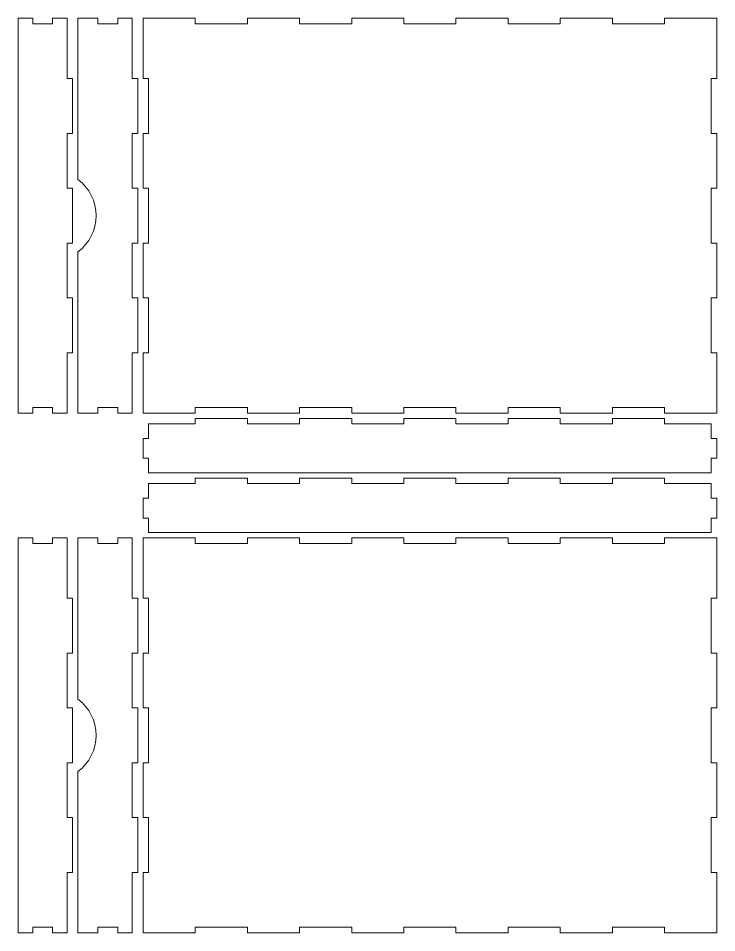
# Model space of a CAD drawing. Header units: millimetres. Extents: x -905 to 905, y -429 to 429.
# Drawn here: x 130 to 516, y -76 to 429 of the extents above; entities that cross this region are included whole.
import ezdxf

# ---------------------------------------------------------------- set-up
doc = ezdxf.new("R2010")
doc.units = ezdxf.units.MM
doc.header["$MEASUREMENT"] = 0
doc.layers.add('Camada 1', color=7, linetype='Continuous')

msp = doc.modelspace()

# ---------------------------------------------------------------- linework, layer by layer
at = {"layer": 'Camada 1', "color": 250, "lineweight": 20}
for points, knots in [([(130, 429), (130, 351.6512), (130, 288.3488), (130, 211), (130, 211), (130, 211), (138, 211), (138, 211), (138, 211), (138, 211), (138, 214), (138, 214), (138, 214), (138, 214), (149, 214), (149, 214), (149, 214), (149, 214), (149, 211), (149, 211), (149, 211), (149, 211), (157, 211), (157, 211), (157, 211), (157, 211), (157, 244.2857), (157, 244.2857), (157, 244.2857), (157, 244.2857), (160, 244.2857), (160, 244.2857), (160, 244.2857), (160, 244.2857), (160, 274.5714), (160, 274.5714), (160, 274.5714), (160, 274.5714), (157, 274.5714), (157, 274.5714), (157, 274.5714), (157, 274.5714), (157, 304.8571), (157, 304.8571), (157, 304.8571), (157, 304.8571), (160, 304.8571), (160, 304.8571), (160, 304.8571), (160, 304.8571), (160, 335.1429), (160, 335.1429), (160, 335.1429), (160, 335.1429), (157, 335.1429), (157, 335.1429), (157, 335.1429), (157, 335.1429), (157, 365.4286), (157, 365.4286), (157, 365.4286), (157, 365.4286), (160, 365.4286), (160, 365.4286), (160, 365.4286), (160, 365.4286), (160, 395.7143), (160, 395.7143), (160, 395.7143), (160, 395.7143), (157, 395.7143), (157, 395.7143), (157, 395.7143), (157, 395.7143), (157, 429), (157, 429), (157, 429), (157, 429), (149, 429), (149, 429), (149, 429), (149, 429), (149, 426), (149, 426), (149, 426), (149, 426), (138, 426), (138, 426), (138, 426), (138, 426), (138, 429), (138, 429), (138, 429), (138, 429), (130, 429), (130, 429)], [0, 0, 0, 0, 0.04, 0.04, 0.04, 0.04, 0.08, 0.08, 0.08, 0.08, 0.12, 0.12, 0.12, 0.12, 0.16, 0.16, 0.16, 0.16, 0.2, 0.2, 0.2, 0.2, 0.24, 0.24, 0.24, 0.24, 0.28, 0.28, 0.28, 0.28, 0.32, 0.32, 0.32, 0.32, 0.36, 0.36, 0.36, 0.36, 0.4, 0.4, 0.4, 0.4, 0.44, 0.44, 0.44, 0.44, 0.48, 0.48, 0.48, 0.48, 0.52, 0.52, 0.52, 0.52, 0.56, 0.56, 0.56, 0.56, 0.6, 0.6, 0.6, 0.6, 0.64, 0.64, 0.64, 0.64, 0.68, 0.68, 0.68, 0.68, 0.72, 0.72, 0.72, 0.72, 0.76, 0.76, 0.76, 0.76, 0.8, 0.8, 0.8, 0.8, 0.84, 0.84, 0.84, 0.84, 0.88, 0.88, 0.88, 0.88, 0.92, 0.92, 0.92, 0.92, 1, 1, 1, 1]), ([(163, 429), (163, 429), (163, 340), (163, 340), (163, 340), (169.2951, 335.2786), (173, 327.8689), (173, 320), (173, 320), (173, 312.1311), (169.2951, 304.7214), (163, 300), (163, 300), (163, 300), (163, 211), (163, 211), (163, 211), (163, 211), (174, 211), (174, 211), (174, 211), (174, 211), (174, 214), (174, 214), (174, 214), (174, 214), (185, 214), (185, 214), (185, 214), (185, 214), (185, 211), (185, 211), (185, 211), (185, 211), (193, 211), (193, 211), (193, 211), (193, 211), (193, 244.2857), (193, 244.2857), (193, 244.2857), (193, 244.2857), (196, 244.2857), (196, 244.2857), (196, 244.2857), (196, 244.2857), (196, 274.5714), (196, 274.5714), (196, 274.5714), (196, 274.5714), (193, 274.5714), (193, 274.5714), (193, 274.5714), (193, 274.5714), (193, 304.8571), (193, 304.8571), (193, 304.8571), (193, 304.8571), (196, 304.8571), (196, 304.8571), (196, 304.8571), (196, 304.8571), (196, 335.1429), (196, 335.1429), (196, 335.1429), (196, 335.1429), (193, 335.1429), (193, 335.1429), (193, 335.1429), (193, 335.1429), (193, 365.4286), (193, 365.4286), (193, 365.4286), (193, 365.4286), (196, 365.4286), (196, 365.4286), (196, 365.4286), (196, 365.4286), (196, 395.7143), (196, 395.7143), (196, 395.7143), (196, 395.7143), (193, 395.7143), (193, 395.7143), (193, 395.7143), (193, 395.7143), (193, 429), (193, 429), (193, 429), (193, 429), (185, 429), (185, 429), (185, 429), (185, 429), (185, 426), (185, 426), (185, 426), (185, 426), (174, 426), (174, 426), (174, 426), (174, 426), (174, 429), (174, 429), (174, 429), (174, 429), (163, 429), (163, 429)], [0, 0, 0, 0, 0.03571429, 0.03571429, 0.03571429, 0.03571429, 0.07142857, 0.07142857, 0.07142857, 0.07142857, 0.10714286, 0.10714286, 0.10714286, 0.10714286, 0.14285714, 0.14285714, 0.14285714, 0.14285714, 0.17857143, 0.17857143, 0.17857143, 0.17857143, 0.21428571, 0.21428571, 0.21428571, 0.21428571, 0.25, 0.25, 0.25, 0.25, 0.28571429, 0.28571429, 0.28571429, 0.28571429, 0.32142857, 0.32142857, 0.32142857, 0.32142857, 0.35714286, 0.35714286, 0.35714286, 0.35714286, 0.39285714, 0.39285714, 0.39285714, 0.39285714, 0.42857143, 0.42857143, 0.42857143, 0.42857143, 0.46428571, 0.46428571, 0.46428571, 0.46428571, 0.5, 0.5, 0.5, 0.5, 0.53571429, 0.53571429, 0.53571429, 0.53571429, 0.57142857, 0.57142857, 0.57142857, 0.57142857, 0.60714286, 0.60714286, 0.60714286, 0.60714286, 0.64285714, 0.64285714, 0.64285714, 0.64285714, 0.67857143, 0.67857143, 0.67857143, 0.67857143, 0.71428571, 0.71428571, 0.71428571, 0.71428571, 0.75, 0.75, 0.75, 0.75, 0.78571429, 0.78571429, 0.78571429, 0.78571429, 0.82142857, 0.82142857, 0.82142857, 0.82142857, 0.85714286, 0.85714286, 0.85714286, 0.85714286, 0.89285714, 0.89285714, 0.89285714, 0.89285714, 0.92857143, 0.92857143, 0.92857143, 0.92857143, 1, 1, 1, 1]), ([(516, 335.1429), (516, 335.1429), (516, 365.4286), (516, 365.4286), (516, 365.4286), (516, 365.4286), (513, 365.4286), (513, 365.4286), (513, 365.4286), (513, 365.4286), (513, 395.7143), (513, 395.7143), (513, 395.7143), (513, 395.7143), (516, 395.7143), (516, 395.7143), (516, 395.7143), (516, 395.7143), (516, 429), (516, 429), (516, 429), (516, 429), (487.1818, 429), (487.1818, 429), (487.1818, 429), (487.1818, 429), (487.1818, 426), (487.1818, 426), (487.1818, 426), (487.1818, 426), (458.3636, 426), (458.3636, 426), (458.3636, 426), (458.3636, 426), (458.3636, 429), (458.3636, 429), (458.3636, 429), (458.3636, 429), (429.5455, 429), (429.5455, 429), (429.5455, 429), (429.5455, 429), (429.5455, 426), (429.5455, 426), (429.5455, 426), (429.5455, 426), (400.7273, 426), (400.7273, 426), (400.7273, 426), (400.7273, 426), (400.7273, 429), (400.7273, 429), (400.7273, 429), (400.7273, 429), (371.9091, 429), (371.9091, 429), (371.9091, 429), (371.9091, 429), (371.9091, 426), (371.9091, 426), (371.9091, 426), (371.9091, 426), (343.0909, 426), (343.0909, 426), (343.0909, 426), (343.0909, 426), (343.0909, 429), (343.0909, 429), (343.0909, 429), (343.0909, 429), (314.2727, 429), (314.2727, 429), (314.2727, 429), (314.2727, 429), (314.2727, 426), (314.2727, 426), (314.2727, 426), (314.2727, 426), (285.4545, 426), (285.4545, 426), (285.4545, 426), (285.4545, 426), (285.4545, 429), (285.4545, 429), (285.4545, 429), (285.4545, 429), (256.6364, 429), (256.6364, 429), (256.6364, 429), (256.6364, 429), (256.6364, 426), (256.6364, 426), (256.6364, 426), (256.6364, 426), (227.8182, 426), (227.8182, 426), (227.8182, 426), (227.8182, 426), (227.8182, 429), (227.8182, 429), (227.8182, 429), (227.8182, 429), (199, 429), (199, 429), (199, 429), (199, 429), (199, 395.7143), (199, 395.7143), (199, 395.7143), (199, 395.7143), (202, 395.7143), (202, 395.7143), (202, 395.7143), (202, 395.7143), (202, 365.4286), (202, 365.4286), (202, 365.4286), (202, 365.4286), (199, 365.4286), (199, 365.4286), (199, 365.4286), (199, 365.4286), (199, 335.1429), (199, 335.1429), (199, 335.1429), (199, 335.1429), (202, 335.1429), (202, 335.1429), (202, 335.1429), (202, 335.1429), (202, 304.8571), (202, 304.8571), (202, 304.8571), (202, 304.8571), (199, 304.8571), (199, 304.8571), (199, 304.8571), (199, 304.8571), (199, 274.5714), (199, 274.5714), (199, 274.5714), (199, 274.5714), (202, 274.5714), (202, 274.5714), (202, 274.5714), (202, 274.5714), (202, 244.2857), (202, 244.2857), (202, 244.2857), (202, 244.2857), (199, 244.2857), (199, 244.2857), (199, 244.2857), (199, 244.2857), (199, 211), (199, 211), (199, 211), (199, 211), (227.8182, 211), (227.8182, 211), (227.8182, 211), (227.8182, 211), (227.8182, 214), (227.8182, 214), (227.8182, 214), (227.8182, 214), (256.6364, 214), (256.6364, 214), (256.6364, 214), (256.6364, 214), (256.6364, 211), (256.6364, 211), (256.6364, 211), (256.6364, 211), (285.4545, 211), (285.4545, 211), (285.4545, 211), (285.4545, 211), (285.4545, 214), (285.4545, 214), (285.4545, 214), (285.4545, 214), (314.2727, 214), (314.2727, 214), (314.2727, 214), (314.2727, 214), (314.2727, 211), (314.2727, 211), (314.2727, 211), (314.2727, 211), (343.0909, 211), (343.0909, 211), (343.0909, 211), (343.0909, 211), (343.0909, 214), (343.0909, 214), (343.0909, 214), (343.0909, 214), (371.9091, 214), (371.9091, 214), (371.9091, 214), (371.9091, 214), (371.9091, 211), (371.9091, 211), (371.9091, 211), (371.9091, 211), (400.7273, 211), (400.7273, 211), (400.7273, 211), (400.7273, 211), (400.7273, 214), (400.7273, 214), (400.7273, 214), (400.7273, 214), (429.5455, 214), (429.5455, 214), (429.5455, 214), (429.5455, 214), (429.5455, 211), (429.5455, 211), (429.5455, 211), (429.5455, 211), (458.3636, 211), (458.3636, 211), (458.3636, 211), (458.3636, 211), (458.3636, 214), (458.3636, 214), (458.3636, 214), (458.3636, 214), (487.1818, 214), (487.1818, 214), (487.1818, 214), (487.1818, 214), (487.1818, 211), (487.1818, 211), (487.1818, 211), (487.1818, 211), (516, 211), (516, 211), (516, 211), (516, 211), (516, 244.2857), (516, 244.2857), (516, 244.2857), (516, 244.2857), (513, 244.2857), (513, 244.2857), (513, 244.2857), (513, 244.2857), (513, 274.5714), (513, 274.5714), (513, 274.5714), (513, 274.5714), (516, 274.5714), (516, 274.5714), (516, 274.5714), (516, 274.5714), (516, 304.8571), (516, 304.8571), (516, 304.8571), (516, 304.8571), (513, 304.8571), (513, 304.8571), (513, 304.8571), (513, 304.8571), (513, 335.1429), (513, 335.1429), (513, 335.1429), (513, 335.1429), (516, 335.1429), (516, 335.1429)], [0, 0, 0, 0, 0.01449275, 0.01449275, 0.01449275, 0.01449275, 0.02898551, 0.02898551, 0.02898551, 0.02898551, 0.04347826, 0.04347826, 0.04347826, 0.04347826, 0.05797101, 0.05797101, 0.05797101, 0.05797101, 0.07246377, 0.07246377, 0.07246377, 0.07246377, 0.08695652, 0.08695652, 0.08695652, 0.08695652, 0.10144928, 0.10144928, 0.10144928, 0.10144928, 0.11594203, 0.11594203, 0.11594203, 0.11594203, 0.13043478, 0.13043478, 0.13043478, 0.13043478, 0.14492754, 0.14492754, 0.14492754, 0.14492754, 0.15942029, 0.15942029, 0.15942029, 0.15942029, 0.17391304, 0.17391304, 0.17391304, 0.17391304, 0.1884058, 0.1884058, 0.1884058, 0.1884058, 0.20289855, 0.20289855, 0.20289855, 0.20289855, 0.2173913, 0.2173913, 0.2173913, 0.2173913, 0.23188406, 0.23188406, 0.23188406, 0.23188406, 0.24637681, 0.24637681, 0.24637681, 0.24637681, 0.26086957, 0.26086957, 0.26086957, 0.26086957, 0.27536232, 0.27536232, 0.27536232, 0.27536232, 0.28985507, 0.28985507, 0.28985507, 0.28985507, 0.30434783, 0.30434783, 0.30434783, 0.30434783, 0.31884058, 0.31884058, 0.31884058, 0.31884058, 0.33333333, 0.33333333, 0.33333333, 0.33333333, 0.34782609, 0.34782609, 0.34782609, 0.34782609, 0.36231884, 0.36231884, 0.36231884, 0.36231884, 0.37681159, 0.37681159, 0.37681159, 0.37681159, 0.39130435, 0.39130435, 0.39130435, 0.39130435, 0.4057971, 0.4057971, 0.4057971, 0.4057971, 0.42028986, 0.42028986, 0.42028986, 0.42028986, 0.43478261, 0.43478261, 0.43478261, 0.43478261, 0.44927536, 0.44927536, 0.44927536, 0.44927536, 0.46376812, 0.46376812, 0.46376812, 0.46376812, 0.47826087, 0.47826087, 0.47826087, 0.47826087, 0.49275362, 0.49275362, 0.49275362, 0.49275362, 0.50724638, 0.50724638, 0.50724638, 0.50724638, 0.52173913, 0.52173913, 0.52173913, 0.52173913, 0.53623188, 0.53623188, 0.53623188, 0.53623188, 0.55072464, 0.55072464, 0.55072464, 0.55072464, 0.56521739, 0.56521739, 0.56521739, 0.56521739, 0.57971014, 0.57971014, 0.57971014, 0.57971014, 0.5942029, 0.5942029, 0.5942029, 0.5942029, 0.60869565, 0.60869565, 0.60869565, 0.60869565, 0.62318841, 0.62318841, 0.62318841, 0.62318841, 0.63768116, 0.63768116, 0.63768116, 0.63768116, 0.65217391, 0.65217391, 0.65217391, 0.65217391, 0.66666667, 0.66666667, 0.66666667, 0.66666667, 0.68115942, 0.68115942, 0.68115942, 0.68115942, 0.69565217, 0.69565217, 0.69565217, 0.69565217, 0.71014493, 0.71014493, 0.71014493, 0.71014493, 0.72463768, 0.72463768, 0.72463768, 0.72463768, 0.73913043, 0.73913043, 0.73913043, 0.73913043, 0.75362319, 0.75362319, 0.75362319, 0.75362319, 0.76811594, 0.76811594, 0.76811594, 0.76811594, 0.7826087, 0.7826087, 0.7826087, 0.7826087, 0.79710145, 0.79710145, 0.79710145, 0.79710145, 0.8115942, 0.8115942, 0.8115942, 0.8115942, 0.82608696, 0.82608696, 0.82608696, 0.82608696, 0.84057971, 0.84057971, 0.84057971, 0.84057971, 0.85507246, 0.85507246, 0.85507246, 0.85507246, 0.86956522, 0.86956522, 0.86956522, 0.86956522, 0.88405797, 0.88405797, 0.88405797, 0.88405797, 0.89855072, 0.89855072, 0.89855072, 0.89855072, 0.91304348, 0.91304348, 0.91304348, 0.91304348, 0.92753623, 0.92753623, 0.92753623, 0.92753623, 0.94202899, 0.94202899, 0.94202899, 0.94202899, 0.95652174, 0.95652174, 0.95652174, 0.95652174, 0.97101449, 0.97101449, 0.97101449, 0.97101449, 1, 1, 1, 1]), ([(256.6364, 208), (256.6364, 208), (227.8182, 208), (227.8182, 208), (227.8182, 208), (227.8182, 208), (227.8182, 205), (227.8182, 205), (227.8182, 205), (227.8182, 205), (202, 205), (202, 205), (202, 205), (202, 205), (202, 197), (202, 197), (202, 197), (202, 197), (199, 197), (199, 197), (199, 197), (199, 197), (199, 186), (199, 186), (199, 186), (199, 186), (202, 186), (202, 186), (202, 186), (202, 186), (202, 178), (202, 178), (202, 178), (202, 178), (513, 178), (513, 178), (513, 178), (513, 178), (513, 186), (513, 186), (513, 186), (513, 186), (516, 186), (516, 186), (516, 186), (516, 186), (516, 197), (516, 197), (516, 197), (516, 197), (513, 197), (513, 197), (513, 197), (513, 197), (513, 205), (513, 205), (513, 205), (513, 205), (487.1818, 205), (487.1818, 205), (487.1818, 205), (487.1818, 205), (487.1818, 208), (487.1818, 208), (487.1818, 208), (487.1818, 208), (458.3636, 208), (458.3636, 208), (458.3636, 208), (458.3636, 208), (458.3636, 205), (458.3636, 205), (458.3636, 205), (458.3636, 205), (429.5455, 205), (429.5455, 205), (429.5455, 205), (429.5455, 205), (429.5455, 208), (429.5455, 208), (429.5455, 208), (429.5455, 208), (400.7273, 208), (400.7273, 208), (400.7273, 208), (400.7273, 208), (400.7273, 205), (400.7273, 205), (400.7273, 205), (400.7273, 205), (371.9091, 205), (371.9091, 205), (371.9091, 205), (371.9091, 205), (371.9091, 208), (371.9091, 208), (371.9091, 208), (371.9091, 208), (343.0909, 208), (343.0909, 208), (343.0909, 208), (343.0909, 208), (343.0909, 205), (343.0909, 205), (343.0909, 205), (343.0909, 205), (314.2727, 205), (314.2727, 205), (314.2727, 205), (314.2727, 205), (314.2727, 208), (314.2727, 208), (314.2727, 208), (314.2727, 208), (285.4545, 208), (285.4545, 208), (285.4545, 208), (285.4545, 208), (285.4545, 205), (285.4545, 205), (285.4545, 205), (285.4545, 205), (256.6364, 205), (256.6364, 205), (256.6364, 205), (256.6364, 205), (256.6364, 208), (256.6364, 208)], [0, 0, 0, 0, 0.03030303, 0.03030303, 0.03030303, 0.03030303, 0.06060606, 0.06060606, 0.06060606, 0.06060606, 0.09090909, 0.09090909, 0.09090909, 0.09090909, 0.12121212, 0.12121212, 0.12121212, 0.12121212, 0.15151515, 0.15151515, 0.15151515, 0.15151515, 0.18181818, 0.18181818, 0.18181818, 0.18181818, 0.21212121, 0.21212121, 0.21212121, 0.21212121, 0.24242424, 0.24242424, 0.24242424, 0.24242424, 0.27272727, 0.27272727, 0.27272727, 0.27272727, 0.3030303, 0.3030303, 0.3030303, 0.3030303, 0.33333333, 0.33333333, 0.33333333, 0.33333333, 0.36363636, 0.36363636, 0.36363636, 0.36363636, 0.39393939, 0.39393939, 0.39393939, 0.39393939, 0.42424242, 0.42424242, 0.42424242, 0.42424242, 0.45454545, 0.45454545, 0.45454545, 0.45454545, 0.48484848, 0.48484848, 0.48484848, 0.48484848, 0.51515152, 0.51515152, 0.51515152, 0.51515152, 0.54545455, 0.54545455, 0.54545455, 0.54545455, 0.57575758, 0.57575758, 0.57575758, 0.57575758, 0.60606061, 0.60606061, 0.60606061, 0.60606061, 0.63636364, 0.63636364, 0.63636364, 0.63636364, 0.66666667, 0.66666667, 0.66666667, 0.66666667, 0.6969697, 0.6969697, 0.6969697, 0.6969697, 0.72727273, 0.72727273, 0.72727273, 0.72727273, 0.75757576, 0.75757576, 0.75757576, 0.75757576, 0.78787879, 0.78787879, 0.78787879, 0.78787879, 0.81818182, 0.81818182, 0.81818182, 0.81818182, 0.84848485, 0.84848485, 0.84848485, 0.84848485, 0.87878788, 0.87878788, 0.87878788, 0.87878788, 0.90909091, 0.90909091, 0.90909091, 0.90909091, 0.93939394, 0.93939394, 0.93939394, 0.93939394, 1, 1, 1, 1]), ([(256.6364, 175), (256.6364, 175), (227.8182, 175), (227.8182, 175), (227.8182, 175), (227.8182, 175), (227.8182, 172), (227.8182, 172), (227.8182, 172), (227.8182, 172), (202, 172), (202, 172), (202, 172), (202, 172), (202, 164), (202, 164), (202, 164), (202, 164), (199, 164), (199, 164), (199, 164), (199, 164), (199, 153), (199, 153), (199, 153), (199, 153), (202, 153), (202, 153), (202, 153), (202, 153), (202, 145), (202, 145), (202, 145), (202, 145), (513, 145), (513, 145), (513, 145), (513, 145), (513, 153), (513, 153), (513, 153), (513, 153), (516, 153), (516, 153), (516, 153), (516, 153), (516, 164), (516, 164), (516, 164), (516, 164), (513, 164), (513, 164), (513, 164), (513, 164), (513, 172), (513, 172), (513, 172), (513, 172), (487.1818, 172), (487.1818, 172), (487.1818, 172), (487.1818, 172), (487.1818, 175), (487.1818, 175), (487.1818, 175), (487.1818, 175), (458.3636, 175), (458.3636, 175), (458.3636, 175), (458.3636, 175), (458.3636, 172), (458.3636, 172), (458.3636, 172), (458.3636, 172), (429.5455, 172), (429.5455, 172), (429.5455, 172), (429.5455, 172), (429.5455, 175), (429.5455, 175), (429.5455, 175), (429.5455, 175), (400.7273, 175), (400.7273, 175), (400.7273, 175), (400.7273, 175), (400.7273, 172), (400.7273, 172), (400.7273, 172), (400.7273, 172), (371.9091, 172), (371.9091, 172), (371.9091, 172), (371.9091, 172), (371.9091, 175), (371.9091, 175), (371.9091, 175), (371.9091, 175), (343.0909, 175), (343.0909, 175), (343.0909, 175), (343.0909, 175), (343.0909, 172), (343.0909, 172), (343.0909, 172), (343.0909, 172), (314.2727, 172), (314.2727, 172), (314.2727, 172), (314.2727, 172), (314.2727, 175), (314.2727, 175), (314.2727, 175), (314.2727, 175), (285.4545, 175), (285.4545, 175), (285.4545, 175), (285.4545, 175), (285.4545, 172), (285.4545, 172), (285.4545, 172), (285.4545, 172), (256.6364, 172), (256.6364, 172), (256.6364, 172), (256.6364, 172), (256.6364, 175), (256.6364, 175)], [0, 0, 0, 0, 0.03030303, 0.03030303, 0.03030303, 0.03030303, 0.06060606, 0.06060606, 0.06060606, 0.06060606, 0.09090909, 0.09090909, 0.09090909, 0.09090909, 0.12121212, 0.12121212, 0.12121212, 0.12121212, 0.15151515, 0.15151515, 0.15151515, 0.15151515, 0.18181818, 0.18181818, 0.18181818, 0.18181818, 0.21212121, 0.21212121, 0.21212121, 0.21212121, 0.24242424, 0.24242424, 0.24242424, 0.24242424, 0.27272727, 0.27272727, 0.27272727, 0.27272727, 0.3030303, 0.3030303, 0.3030303, 0.3030303, 0.33333333, 0.33333333, 0.33333333, 0.33333333, 0.36363636, 0.36363636, 0.36363636, 0.36363636, 0.39393939, 0.39393939, 0.39393939, 0.39393939, 0.42424242, 0.42424242, 0.42424242, 0.42424242, 0.45454545, 0.45454545, 0.45454545, 0.45454545, 0.48484848, 0.48484848, 0.48484848, 0.48484848, 0.51515152, 0.51515152, 0.51515152, 0.51515152, 0.54545455, 0.54545455, 0.54545455, 0.54545455, 0.57575758, 0.57575758, 0.57575758, 0.57575758, 0.60606061, 0.60606061, 0.60606061, 0.60606061, 0.63636364, 0.63636364, 0.63636364, 0.63636364, 0.66666667, 0.66666667, 0.66666667, 0.66666667, 0.6969697, 0.6969697, 0.6969697, 0.6969697, 0.72727273, 0.72727273, 0.72727273, 0.72727273, 0.75757576, 0.75757576, 0.75757576, 0.75757576, 0.78787879, 0.78787879, 0.78787879, 0.78787879, 0.81818182, 0.81818182, 0.81818182, 0.81818182, 0.84848485, 0.84848485, 0.84848485, 0.84848485, 0.87878788, 0.87878788, 0.87878788, 0.87878788, 0.90909091, 0.90909091, 0.90909091, 0.90909091, 0.93939394, 0.93939394, 0.93939394, 0.93939394, 1, 1, 1, 1]), ([(130, 142), (130, 64.6512), (130, 1.3488), (130, -76), (130, -76), (130, -76), (138, -76), (138, -76), (138, -76), (138, -76), (138, -73), (138, -73), (138, -73), (138, -73), (149, -73), (149, -73), (149, -73), (149, -73), (149, -76), (149, -76), (149, -76), (149, -76), (157, -76), (157, -76), (157, -76), (157, -76), (157, -42.7143), (157, -42.7143), (157, -42.7143), (157, -42.7143), (160, -42.7143), (160, -42.7143), (160, -42.7143), (160, -42.7143), (160, -12.4286), (160, -12.4286), (160, -12.4286), (160, -12.4286), (157, -12.4286), (157, -12.4286), (157, -12.4286), (157, -12.4286), (157, 17.8571), (157, 17.8571), (157, 17.8571), (157, 17.8571), (160, 17.8571), (160, 17.8571), (160, 17.8571), (160, 17.8571), (160, 48.1429), (160, 48.1429), (160, 48.1429), (160, 48.1429), (157, 48.1429), (157, 48.1429), (157, 48.1429), (157, 48.1429), (157, 78.4286), (157, 78.4286), (157, 78.4286), (157, 78.4286), (160, 78.4286), (160, 78.4286), (160, 78.4286), (160, 78.4286), (160, 108.7143), (160, 108.7143), (160, 108.7143), (160, 108.7143), (157, 108.7143), (157, 108.7143), (157, 108.7143), (157, 108.7143), (157, 142), (157, 142), (157, 142), (157, 142), (149, 142), (149, 142), (149, 142), (149, 142), (149, 139), (149, 139), (149, 139), (149, 139), (138, 139), (138, 139), (138, 139), (138, 139), (138, 142), (138, 142), (138, 142), (138, 142), (130, 142), (130, 142)], [0, 0, 0, 0, 0.04, 0.04, 0.04, 0.04, 0.08, 0.08, 0.08, 0.08, 0.12, 0.12, 0.12, 0.12, 0.16, 0.16, 0.16, 0.16, 0.2, 0.2, 0.2, 0.2, 0.24, 0.24, 0.24, 0.24, 0.28, 0.28, 0.28, 0.28, 0.32, 0.32, 0.32, 0.32, 0.36, 0.36, 0.36, 0.36, 0.4, 0.4, 0.4, 0.4, 0.44, 0.44, 0.44, 0.44, 0.48, 0.48, 0.48, 0.48, 0.52, 0.52, 0.52, 0.52, 0.56, 0.56, 0.56, 0.56, 0.6, 0.6, 0.6, 0.6, 0.64, 0.64, 0.64, 0.64, 0.68, 0.68, 0.68, 0.68, 0.72, 0.72, 0.72, 0.72, 0.76, 0.76, 0.76, 0.76, 0.8, 0.8, 0.8, 0.8, 0.84, 0.84, 0.84, 0.84, 0.88, 0.88, 0.88, 0.88, 0.92, 0.92, 0.92, 0.92, 1, 1, 1, 1]), ([(163, 142), (163, 142), (163, 53), (163, 53), (163, 53), (169.2951, 48.2786), (173, 40.8689), (173, 33), (173, 33), (173, 25.1311), (169.2951, 17.7214), (163, 13), (163, 13), (163, 13), (163, -76), (163, -76), (163, -76), (163, -76), (174, -76), (174, -76), (174, -76), (174, -76), (174, -73), (174, -73), (174, -73), (174, -73), (185, -73), (185, -73), (185, -73), (185, -73), (185, -76), (185, -76), (185, -76), (185, -76), (193, -76), (193, -76), (193, -76), (193, -76), (193, -42.7143), (193, -42.7143), (193, -42.7143), (193, -42.7143), (196, -42.7143), (196, -42.7143), (196, -42.7143), (196, -42.7143), (196, -12.4286), (196, -12.4286), (196, -12.4286), (196, -12.4286), (193, -12.4286), (193, -12.4286), (193, -12.4286), (193, -12.4286), (193, 17.8571), (193, 17.8571), (193, 17.8571), (193, 17.8571), (196, 17.8571), (196, 17.8571), (196, 17.8571), (196, 17.8571), (196, 48.1429), (196, 48.1429), (196, 48.1429), (196, 48.1429), (193, 48.1429), (193, 48.1429), (193, 48.1429), (193, 48.1429), (193, 78.4286), (193, 78.4286), (193, 78.4286), (193, 78.4286), (196, 78.4286), (196, 78.4286), (196, 78.4286), (196, 78.4286), (196, 108.7143), (196, 108.7143), (196, 108.7143), (196, 108.7143), (193, 108.7143), (193, 108.7143), (193, 108.7143), (193, 108.7143), (193, 142), (193, 142), (193, 142), (193, 142), (185, 142), (185, 142), (185, 142), (185, 142), (185, 139), (185, 139), (185, 139), (185, 139), (174, 139), (174, 139), (174, 139), (174, 139), (174, 142), (174, 142), (174, 142), (174, 142), (163, 142), (163, 142)], [0, 0, 0, 0, 0.03571429, 0.03571429, 0.03571429, 0.03571429, 0.07142857, 0.07142857, 0.07142857, 0.07142857, 0.10714286, 0.10714286, 0.10714286, 0.10714286, 0.14285714, 0.14285714, 0.14285714, 0.14285714, 0.17857143, 0.17857143, 0.17857143, 0.17857143, 0.21428571, 0.21428571, 0.21428571, 0.21428571, 0.25, 0.25, 0.25, 0.25, 0.28571429, 0.28571429, 0.28571429, 0.28571429, 0.32142857, 0.32142857, 0.32142857, 0.32142857, 0.35714286, 0.35714286, 0.35714286, 0.35714286, 0.39285714, 0.39285714, 0.39285714, 0.39285714, 0.42857143, 0.42857143, 0.42857143, 0.42857143, 0.46428571, 0.46428571, 0.46428571, 0.46428571, 0.5, 0.5, 0.5, 0.5, 0.53571429, 0.53571429, 0.53571429, 0.53571429, 0.57142857, 0.57142857, 0.57142857, 0.57142857, 0.60714286, 0.60714286, 0.60714286, 0.60714286, 0.64285714, 0.64285714, 0.64285714, 0.64285714, 0.67857143, 0.67857143, 0.67857143, 0.67857143, 0.71428571, 0.71428571, 0.71428571, 0.71428571, 0.75, 0.75, 0.75, 0.75, 0.78571429, 0.78571429, 0.78571429, 0.78571429, 0.82142857, 0.82142857, 0.82142857, 0.82142857, 0.85714286, 0.85714286, 0.85714286, 0.85714286, 0.89285714, 0.89285714, 0.89285714, 0.89285714, 0.92857143, 0.92857143, 0.92857143, 0.92857143, 1, 1, 1, 1]), ([(516, 48.1429), (516, 48.1429), (516, 78.4286), (516, 78.4286), (516, 78.4286), (516, 78.4286), (513, 78.4286), (513, 78.4286), (513, 78.4286), (513, 78.4286), (513, 108.7143), (513, 108.7143), (513, 108.7143), (513, 108.7143), (516, 108.7143), (516, 108.7143), (516, 108.7143), (516, 108.7143), (516, 142), (516, 142), (516, 142), (516, 142), (487.1818, 142), (487.1818, 142), (487.1818, 142), (487.1818, 142), (487.1818, 139), (487.1818, 139), (487.1818, 139), (487.1818, 139), (458.3636, 139), (458.3636, 139), (458.3636, 139), (458.3636, 139), (458.3636, 142), (458.3636, 142), (458.3636, 142), (458.3636, 142), (429.5455, 142), (429.5455, 142), (429.5455, 142), (429.5455, 142), (429.5455, 139), (429.5455, 139), (429.5455, 139), (429.5455, 139), (400.7273, 139), (400.7273, 139), (400.7273, 139), (400.7273, 139), (400.7273, 142), (400.7273, 142), (400.7273, 142), (400.7273, 142), (371.9091, 142), (371.9091, 142), (371.9091, 142), (371.9091, 142), (371.9091, 139), (371.9091, 139), (371.9091, 139), (371.9091, 139), (343.0909, 139), (343.0909, 139), (343.0909, 139), (343.0909, 139), (343.0909, 142), (343.0909, 142), (343.0909, 142), (343.0909, 142), (314.2727, 142), (314.2727, 142), (314.2727, 142), (314.2727, 142), (314.2727, 139), (314.2727, 139), (314.2727, 139), (314.2727, 139), (285.4545, 139), (285.4545, 139), (285.4545, 139), (285.4545, 139), (285.4545, 142), (285.4545, 142), (285.4545, 142), (285.4545, 142), (256.6364, 142), (256.6364, 142), (256.6364, 142), (256.6364, 142), (256.6364, 139), (256.6364, 139), (256.6364, 139), (256.6364, 139), (227.8182, 139), (227.8182, 139), (227.8182, 139), (227.8182, 139), (227.8182, 142), (227.8182, 142), (227.8182, 142), (227.8182, 142), (199, 142), (199, 142), (199, 142), (199, 142), (199, 108.7143), (199, 108.7143), (199, 108.7143), (199, 108.7143), (202, 108.7143), (202, 108.7143), (202, 108.7143), (202, 108.7143), (202, 78.4286), (202, 78.4286), (202, 78.4286), (202, 78.4286), (199, 78.4286), (199, 78.4286), (199, 78.4286), (199, 78.4286), (199, 48.1429), (199, 48.1429), (199, 48.1429), (199, 48.1429), (202, 48.1429), (202, 48.1429), (202, 48.1429), (202, 48.1429), (202, 17.8571), (202, 17.8571), (202, 17.8571), (202, 17.8571), (199, 17.8571), (199, 17.8571), (199, 17.8571), (199, 17.8571), (199, -12.4286), (199, -12.4286), (199, -12.4286), (199, -12.4286), (202, -12.4286), (202, -12.4286), (202, -12.4286), (202, -12.4286), (202, -42.7143), (202, -42.7143), (202, -42.7143), (202, -42.7143), (199, -42.7143), (199, -42.7143), (199, -42.7143), (199, -42.7143), (199, -76), (199, -76), (199, -76), (199, -76), (227.8182, -76), (227.8182, -76), (227.8182, -76), (227.8182, -76), (227.8182, -73), (227.8182, -73), (227.8182, -73), (227.8182, -73), (256.6364, -73), (256.6364, -73), (256.6364, -73), (256.6364, -73), (256.6364, -76), (256.6364, -76), (256.6364, -76), (256.6364, -76), (285.4545, -76), (285.4545, -76), (285.4545, -76), (285.4545, -76), (285.4545, -73), (285.4545, -73), (285.4545, -73), (285.4545, -73), (314.2727, -73), (314.2727, -73), (314.2727, -73), (314.2727, -73), (314.2727, -76), (314.2727, -76), (314.2727, -76), (314.2727, -76), (343.0909, -76), (343.0909, -76), (343.0909, -76), (343.0909, -76), (343.0909, -73), (343.0909, -73), (343.0909, -73), (343.0909, -73), (371.9091, -73), (371.9091, -73), (371.9091, -73), (371.9091, -73), (371.9091, -76), (371.9091, -76), (371.9091, -76), (371.9091, -76), (400.7273, -76), (400.7273, -76), (400.7273, -76), (400.7273, -76), (400.7273, -73), (400.7273, -73), (400.7273, -73), (400.7273, -73), (429.5455, -73), (429.5455, -73), (429.5455, -73), (429.5455, -73), (429.5455, -76), (429.5455, -76), (429.5455, -76), (429.5455, -76), (458.3636, -76), (458.3636, -76), (458.3636, -76), (458.3636, -76), (458.3636, -73), (458.3636, -73), (458.3636, -73), (458.3636, -73), (487.1818, -73), (487.1818, -73), (487.1818, -73), (487.1818, -73), (487.1818, -76), (487.1818, -76), (487.1818, -76), (487.1818, -76), (516, -76), (516, -76), (516, -76), (516, -76), (516, -42.7143), (516, -42.7143), (516, -42.7143), (516, -42.7143), (513, -42.7143), (513, -42.7143), (513, -42.7143), (513, -42.7143), (513, -12.4286), (513, -12.4286), (513, -12.4286), (513, -12.4286), (516, -12.4286), (516, -12.4286), (516, -12.4286), (516, -12.4286), (516, 17.8571), (516, 17.8571), (516, 17.8571), (516, 17.8571), (513, 17.8571), (513, 17.8571), (513, 17.8571), (513, 17.8571), (513, 48.1429), (513, 48.1429), (513, 48.1429), (513, 48.1429), (516, 48.1429), (516, 48.1429)], [0, 0, 0, 0, 0.01449275, 0.01449275, 0.01449275, 0.01449275, 0.02898551, 0.02898551, 0.02898551, 0.02898551, 0.04347826, 0.04347826, 0.04347826, 0.04347826, 0.05797101, 0.05797101, 0.05797101, 0.05797101, 0.07246377, 0.07246377, 0.07246377, 0.07246377, 0.08695652, 0.08695652, 0.08695652, 0.08695652, 0.10144928, 0.10144928, 0.10144928, 0.10144928, 0.11594203, 0.11594203, 0.11594203, 0.11594203, 0.13043478, 0.13043478, 0.13043478, 0.13043478, 0.14492754, 0.14492754, 0.14492754, 0.14492754, 0.15942029, 0.15942029, 0.15942029, 0.15942029, 0.17391304, 0.17391304, 0.17391304, 0.17391304, 0.1884058, 0.1884058, 0.1884058, 0.1884058, 0.20289855, 0.20289855, 0.20289855, 0.20289855, 0.2173913, 0.2173913, 0.2173913, 0.2173913, 0.23188406, 0.23188406, 0.23188406, 0.23188406, 0.24637681, 0.24637681, 0.24637681, 0.24637681, 0.26086957, 0.26086957, 0.26086957, 0.26086957, 0.27536232, 0.27536232, 0.27536232, 0.27536232, 0.28985507, 0.28985507, 0.28985507, 0.28985507, 0.30434783, 0.30434783, 0.30434783, 0.30434783, 0.31884058, 0.31884058, 0.31884058, 0.31884058, 0.33333333, 0.33333333, 0.33333333, 0.33333333, 0.34782609, 0.34782609, 0.34782609, 0.34782609, 0.36231884, 0.36231884, 0.36231884, 0.36231884, 0.37681159, 0.37681159, 0.37681159, 0.37681159, 0.39130435, 0.39130435, 0.39130435, 0.39130435, 0.4057971, 0.4057971, 0.4057971, 0.4057971, 0.42028986, 0.42028986, 0.42028986, 0.42028986, 0.43478261, 0.43478261, 0.43478261, 0.43478261, 0.44927536, 0.44927536, 0.44927536, 0.44927536, 0.46376812, 0.46376812, 0.46376812, 0.46376812, 0.47826087, 0.47826087, 0.47826087, 0.47826087, 0.49275362, 0.49275362, 0.49275362, 0.49275362, 0.50724638, 0.50724638, 0.50724638, 0.50724638, 0.52173913, 0.52173913, 0.52173913, 0.52173913, 0.53623188, 0.53623188, 0.53623188, 0.53623188, 0.55072464, 0.55072464, 0.55072464, 0.55072464, 0.56521739, 0.56521739, 0.56521739, 0.56521739, 0.57971014, 0.57971014, 0.57971014, 0.57971014, 0.5942029, 0.5942029, 0.5942029, 0.5942029, 0.60869565, 0.60869565, 0.60869565, 0.60869565, 0.62318841, 0.62318841, 0.62318841, 0.62318841, 0.63768116, 0.63768116, 0.63768116, 0.63768116, 0.65217391, 0.65217391, 0.65217391, 0.65217391, 0.66666667, 0.66666667, 0.66666667, 0.66666667, 0.68115942, 0.68115942, 0.68115942, 0.68115942, 0.69565217, 0.69565217, 0.69565217, 0.69565217, 0.71014493, 0.71014493, 0.71014493, 0.71014493, 0.72463768, 0.72463768, 0.72463768, 0.72463768, 0.73913043, 0.73913043, 0.73913043, 0.73913043, 0.75362319, 0.75362319, 0.75362319, 0.75362319, 0.76811594, 0.76811594, 0.76811594, 0.76811594, 0.7826087, 0.7826087, 0.7826087, 0.7826087, 0.79710145, 0.79710145, 0.79710145, 0.79710145, 0.8115942, 0.8115942, 0.8115942, 0.8115942, 0.82608696, 0.82608696, 0.82608696, 0.82608696, 0.84057971, 0.84057971, 0.84057971, 0.84057971, 0.85507246, 0.85507246, 0.85507246, 0.85507246, 0.86956522, 0.86956522, 0.86956522, 0.86956522, 0.88405797, 0.88405797, 0.88405797, 0.88405797, 0.89855072, 0.89855072, 0.89855072, 0.89855072, 0.91304348, 0.91304348, 0.91304348, 0.91304348, 0.92753623, 0.92753623, 0.92753623, 0.92753623, 0.94202899, 0.94202899, 0.94202899, 0.94202899, 0.95652174, 0.95652174, 0.95652174, 0.95652174, 0.97101449, 0.97101449, 0.97101449, 0.97101449, 1, 1, 1, 1])]:
    msp.add_open_spline(points, degree=3, knots=knots, dxfattribs=at)

doc.saveas('drawing.dxf')
